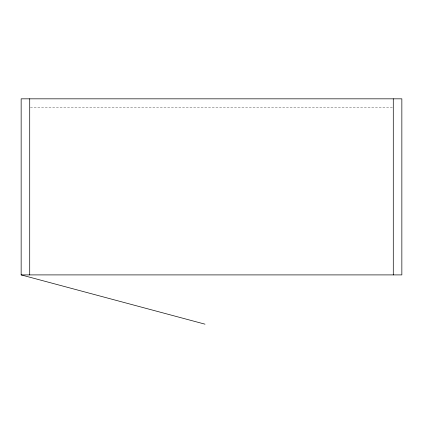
<?xml version="1.0" encoding="UTF-8"?>
<svg xmlns="http://www.w3.org/2000/svg" width="423" height="423" viewBox="0 0 423 423"><rect width="100%" height="100%" fill="white"/><g stroke="black" fill="none" stroke-linecap="round" stroke-linejoin="round"><path stroke-width="0.32" stroke-dasharray="2.12 1.59" d="M30.377 107.394L393.284 107.394"/><path stroke-width="0.63" d="M21.15 274.902L401.85 274.902L401.85 98.829L21.15 98.829L21.15 274.902L205.012 324.171M393.284 98.829L393.284 274.902M29.716 98.829L29.716 274.902"/></g></svg>
